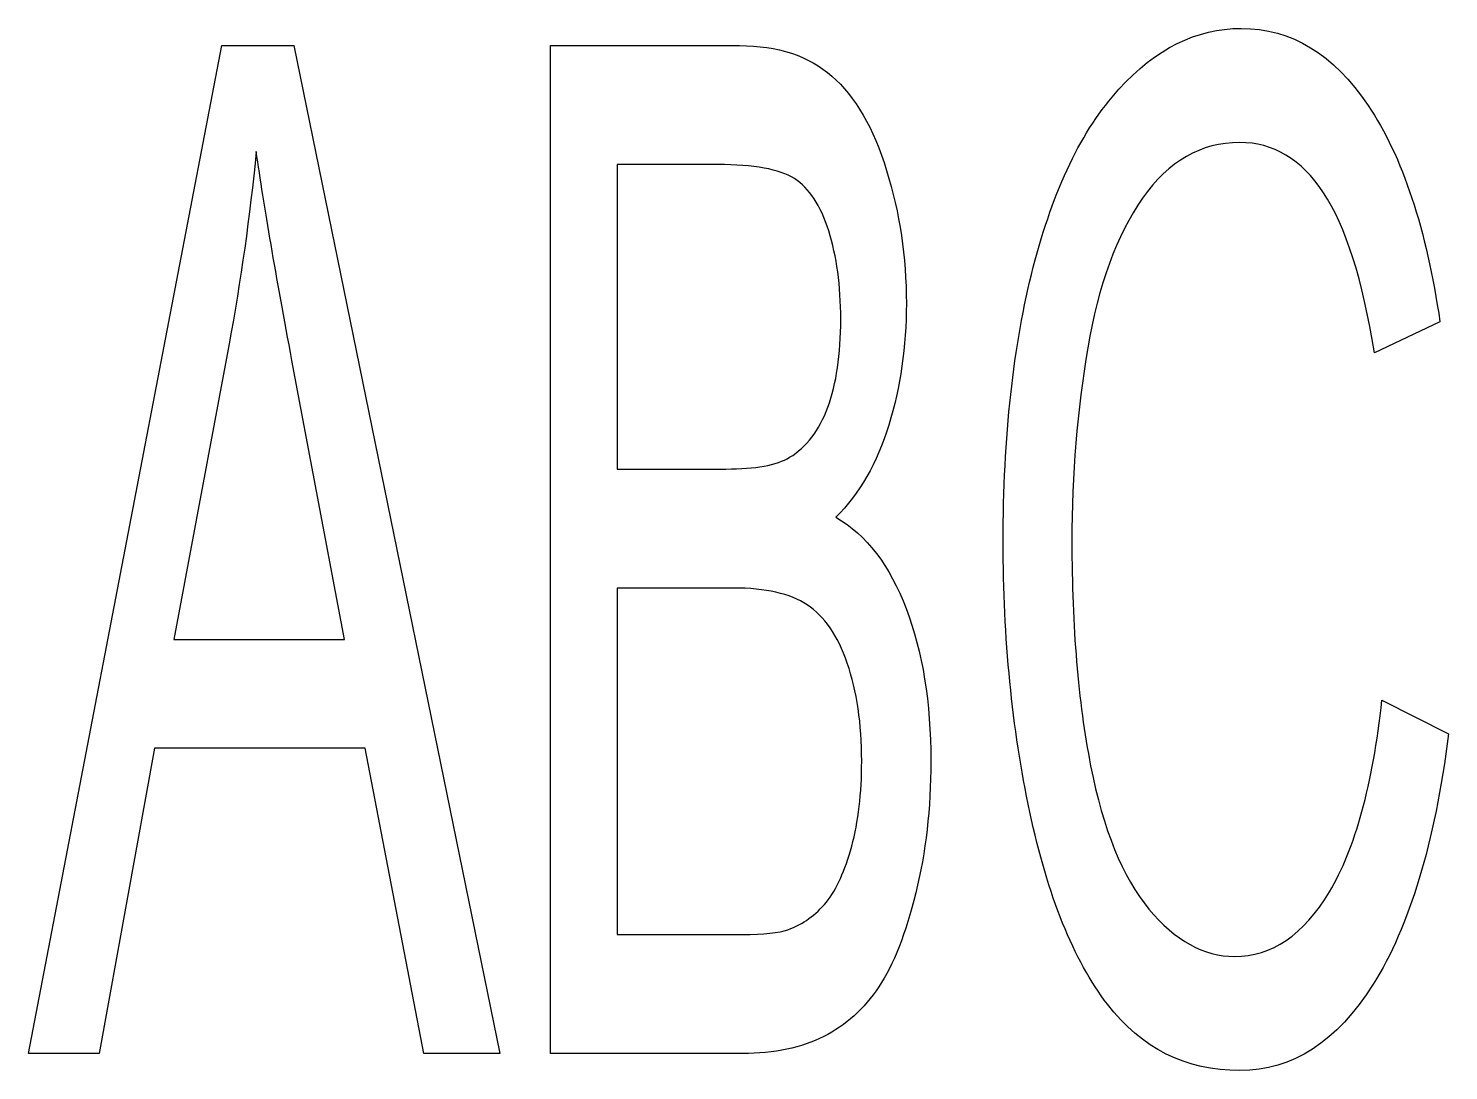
# Model space of a CAD drawing. Header units: millimetres. Extents: x 10 to 24.1, y 9.7 to 20.
import ezdxf

# ---------------------------------------------------------------- set-up
doc = ezdxf.new("R2010")
doc.units = ezdxf.units.MM
doc.layers.get('0').update_dxf_attribs({"lineweight": 25, "true_color": 0xffffff})

msp = doc.modelspace()

# ---------------------------------------------------------------- linework, layer by layer
for p, q in [((10, 9.829), (11.92, 19.829)), ((11.92, 19.829), (12.633, 19.829)), ((12.633, 19.829), (14.679, 9.829)), ((15.18, 9.829), (15.18, 19.829)), ((15.18, 19.829), (17.056, 19.829)), ((16.841, 18.649), (15.842, 18.649)), ((15.842, 18.649), (15.842, 15.628)), ((24.009, 17.087), (23.358, 16.78)), ((11.992, 16.869), (11.443, 13.936)), ((13.138, 13.936), (12.616, 16.705)), ((15.842, 15.628), (16.923, 15.628)), ((16.998, 14.447), (15.842, 14.447)), ((15.842, 14.447), (15.842, 11.01)), ((11.443, 13.936), (13.138, 13.936)), ((23.433, 13.336), (24.095, 13.001)), ((11.252, 12.858), (10.703, 9.829)), ((13.342, 12.858), (11.252, 12.858)), ((13.926, 9.829), (13.342, 12.858)), ((15.842, 11.01), (17.086, 11.01)), ((10.703, 9.829), (10, 9.829)), ((14.679, 9.829), (13.926, 9.829)), ((17.086, 9.829), (15.18, 9.829))]:
    msp.add_line(p, q)
for points in [[(20.822, 19.396), (21.189, 19.799), (21.593, 20), (22.035, 20)], [(22.035, 20), (22.535, 20), (22.955, 19.745), (23.296, 19.236)], [(17.056, 19.829), (17.438, 19.829), (17.744, 19.728), (17.975, 19.526)], [(17.975, 19.526), (18.206, 19.324), (18.387, 19.012), (18.517, 18.591)], [(19.973, 17.63), (20.172, 18.405), (20.455, 18.994), (20.822, 19.396)], [(23.296, 19.236), (23.638, 18.727), (23.875, 18.01), (24.009, 17.087)], [(12.261, 18.779), (12.198, 18.138), (12.108, 17.501), (11.992, 16.869)], [(12.616, 16.705), (12.457, 17.547), (12.339, 18.238), (12.261, 18.779)], [(22.021, 18.868), (21.637, 18.868), (21.315, 18.683), (21.057, 18.315)], [(22.853, 18.37), (22.633, 18.702), (22.355, 18.868), (22.021, 18.868)], [(17.602, 18.51), (17.454, 18.603), (17.2, 18.649), (16.841, 18.649)], [(17.943, 17.991), (17.863, 18.244), (17.749, 18.416), (17.602, 18.51)], [(18.517, 18.591), (18.648, 18.171), (18.713, 17.731), (18.713, 17.271)], [(23.358, 16.78), (23.242, 17.508), (23.074, 18.038), (22.853, 18.37)], [(21.057, 18.315), (20.799, 17.947), (20.618, 17.452), (20.513, 16.832)], [(18.062, 17.115), (18.062, 17.447), (18.022, 17.739), (17.943, 17.991)], [(19.674, 14.905), (19.674, 15.946), (19.774, 16.854), (19.973, 17.63)], [(18.713, 17.271), (18.713, 16.844), (18.655, 16.442), (18.539, 16.064)], [(17.934, 16.241), (18.019, 16.473), (18.062, 16.764), (18.062, 17.115)], [(20.513, 16.832), (20.409, 16.211), (20.356, 15.571), (20.356, 14.911)], [(17.554, 15.744), (17.722, 15.844), (17.849, 16.01), (17.934, 16.241)], [(18.539, 16.064), (18.423, 15.687), (18.248, 15.382), (18.014, 15.15)], [(16.923, 15.628), (17.216, 15.628), (17.426, 15.666), (17.554, 15.744)], [(18.014, 15.15), (18.317, 14.973), (18.549, 14.67), (18.712, 14.243)], [(19.939, 12.224), (19.762, 13.056), (19.674, 13.95), (19.674, 14.905)], [(20.356, 14.911), (20.356, 14.061), (20.418, 13.319), (20.542, 12.684)], [(17.729, 14.28), (17.56, 14.392), (17.316, 14.447), (16.998, 14.447)], [(18.127, 13.701), (18.031, 13.976), (17.899, 14.169), (17.729, 14.28)], [(18.712, 14.243), (18.874, 13.815), (18.956, 13.311), (18.956, 12.729)], [(18.27, 12.729), (18.27, 13.101), (18.222, 13.425), (18.127, 13.701)], [(22.911, 11.432), (23.168, 11.86), (23.342, 12.494), (23.433, 13.336)], [(24.095, 13.001), (23.956, 11.915), (23.706, 11.086), (23.346, 10.515)], [(18.171, 11.886), (18.237, 12.129), (18.27, 12.41), (18.27, 12.729)], [(18.956, 12.729), (18.956, 12.26), (18.906, 11.825), (18.807, 11.422)], [(20.542, 12.684), (20.666, 12.05), (20.859, 11.576), (21.12, 11.262)], [(20.709, 10.317), (20.372, 10.756), (20.115, 11.392), (19.939, 12.224)], [(17.919, 11.33), (18.021, 11.457), (18.105, 11.643), (18.171, 11.886)], [(18.807, 11.422), (18.708, 11.02), (18.586, 10.709), (18.441, 10.491)], [(21.97, 10.791), (22.34, 10.791), (22.654, 11.005), (22.911, 11.432)], [(17.537, 11.057), (17.689, 11.112), (17.816, 11.203), (17.919, 11.33)], [(21.12, 11.262), (21.382, 10.948), (21.665, 10.791), (21.97, 10.791)], [(17.086, 11.01), (17.3, 11.01), (17.45, 11.025), (17.537, 11.057)], [(18.441, 10.491), (18.295, 10.273), (18.113, 10.108), (17.893, 9.997)], [(23.346, 10.515), (22.986, 9.944), (22.545, 9.659), (22.024, 9.659)], [(22.024, 9.659), (21.485, 9.659), (21.047, 9.878), (20.709, 10.317)], [(17.893, 9.997), (17.674, 9.885), (17.405, 9.829), (17.086, 9.829)]]:
    msp.add_open_spline(points, degree=3)

doc.saveas('drawing.dxf')
